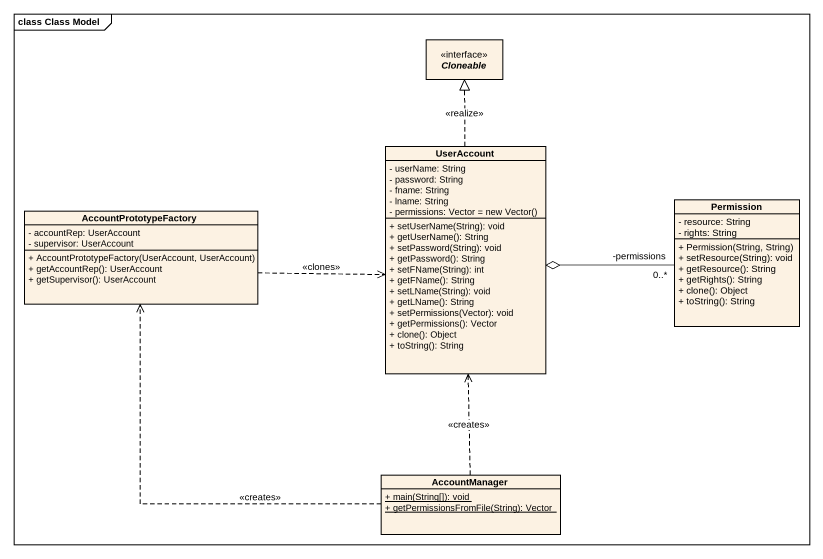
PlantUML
@startuml
mainframe class Class Model
hide circle
hide empty members
skinparam classAttributeIconSize 0
interface Cloneable
class UserAccount {
  - userName: String
  - password: String
  - fname: String
  - lname: String
  {field} - permissions: Vector = new Vector()
  + setUserName(String): void
  + getUserName(): String
  + setPassword(String): void
  + getPassword(): String
  + setFName(String): int
  + getFName(): String
  + setLName(String): void
  + getLName(): String
  + setPermissions(Vector): void
  + getPermissions(): Vector
  + clone(): Object
  + toString(): String
}
class AccountPrototypeFactory {
  - accountRep: UserAccount
  - supervisor: UserAccount
  + AccountPrototypeFactory(UserAccount, UserAccount)
  + getAccountRep(): UserAccount
  + getSupervisor(): UserAccount
}
class Permission {
  - resource: String
  - rights: String
  + Permission(String, String)
  + setResource(String): void
  + getResource(): String
  + getRights(): String
  + clone(): Object
  + toString(): String
}
class AccountManager {
  {static} + main(String[]): void
  {static} + getPermissionsFromFile(String): Vector
}
UserAccount .up.|> Cloneable : <<realize>>
AccountPrototypeFactory .right.> UserAccount : <<clones>>
Permission "-permissions\n0..*" -left-o UserAccount
AccountManager .up.> UserAccount : <<creates>>
AccountManager .up.> AccountPrototypeFactory : <<creates>>
@enduml
